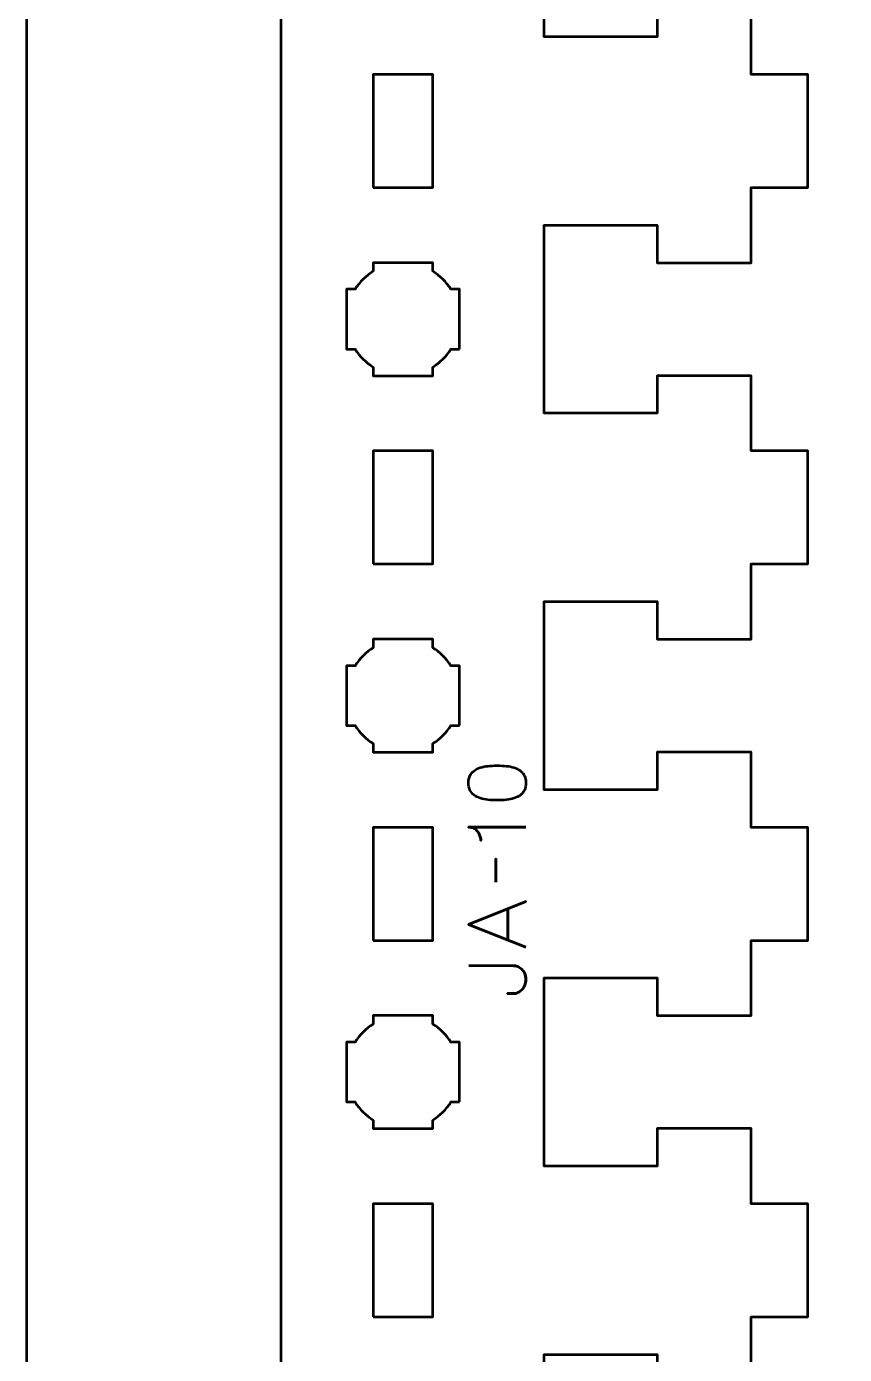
# Model space of a CAD drawing. Header units: centimetres. Extents: x -21 to 0, y -29.7 to 0.
# Drawn here: x -21 to -16.65, y -14.52 to -7.47 of the extents above; entities that cross this region are included whole.
import ezdxf

# ---------------------------------------------------------------- set-up
doc = ezdxf.new("R2010")
doc.units = ezdxf.units.CM
doc.header["$MEASUREMENT"] = 0
doc.layers.add('Layer 1', color=7, linetype='Continuous')

msp = doc.modelspace()

# ---------------------------------------------------------------- linework, layer by layer
at = {"layer": 'Layer 1', "color": 1, "lineweight": 53}
msp.add_open_spline([(-21.00003, -29.19995), (-21.00003, -29.19995), (-21.00003, -3.49992), (-21.00003, -3.49992), (-21.00003, -3.49992), (-21.00003, -3.41709), (-20.93286, -3.34992), (-20.85003, -3.34992), (-20.85003, -3.34992), (-20.7672, -3.34992), (-20.70003, -3.28275), (-20.70003, -3.19992), (-20.70003, -3.19992), (-20.70003, -3.11709), (-20.7672, -3.04992), (-20.85003, -3.04992), (-20.85003, -3.04992), (-20.93286, -3.04992), (-21.00003, -2.98275), (-21.00003, -2.89992), (-21.00003, -2.89992), (-21.00003, -2.81709), (-20.93286, -2.74992), (-20.85003, -2.74992), (-20.85003, -2.74992), (-20.7672, -2.74992), (-20.70003, -2.68275), (-20.70003, -2.59992), (-20.70003, -2.59992), (-20.70003, -2.51709), (-20.7672, -2.44992), (-20.85003, -2.44992), (-20.85003, -2.44992), (-20.93286, -2.44992), (-21.00003, -2.38275), (-21.00003, -2.29992), (-21.00003, -2.29992), (-21.00003, -2.21709), (-20.93286, -2.14992), (-20.85003, -2.14992), (-20.85003, -2.14992), (-20.7672, -2.14992), (-20.70003, -2.08275), (-20.70003, -1.99992), (-20.70003, -1.99992), (-20.70003, -1.91709), (-20.7672, -1.84992), (-20.85003, -1.84992), (-20.85003, -1.84992), (-20.93286, -1.84992), (-21.00003, -1.78275), (-21.00003, -1.69992), (-21.00003, -1.69992), (-21.00003, -1.61709), (-20.93286, -1.54992), (-20.85003, -1.54992), (-20.85003, -1.54992), (-20.7672, -1.54992), (-20.70003, -1.48275), (-20.70003, -1.39992), (-20.70003, -1.39992), (-20.70003, -1.31709), (-20.7672, -1.24992), (-20.85003, -1.24992), (-20.85003, -1.24992), (-20.93286, -1.24992), (-21.00003, -1.18275), (-21.00003, -1.09992), (-21.00003, -1.09992), (-21.00003, -1.09992), (-21.00003, -0.49992), (-21.00003, -0.49992), (-21.00003, -0.49992), (-21.00003, -0.22295), (-20.77694, 0.00004), (-20.49994, 0.00004), (-20.49994, 0.00004), (-20.49994, 0.00004), (-0.50008, 0.00004), (-0.50008, 0.00004), (-0.50008, 0.00004), (-0.22294, 0.00004), (0.00002, -0.22295), (0.00002, -0.49992), (0.00002, -0.49992), (0.00002, -0.49992), (0.00002, -29.19995), (0.00002, -29.19995), (0.00002, -29.19995), (0.00002, -29.47695), (-0.22294, -29.70004), (-0.50008, -29.70004), (-0.50008, -29.70004), (-0.50008, -29.70004), (-20.49994, -29.70004), (-20.49994, -29.70004), (-20.49994, -29.70004), (-20.77694, -29.70004), (-21.00003, -29.47695), (-21.00003, -29.19995)], degree=3, knots=[0, 0, 0, 0, 0.04, 0.04, 0.04, 0.04, 0.08, 0.08, 0.08, 0.08, 0.12, 0.12, 0.12, 0.12, 0.16, 0.16, 0.16, 0.16, 0.2, 0.2, 0.2, 0.2, 0.24, 0.24, 0.24, 0.24, 0.28, 0.28, 0.28, 0.28, 0.32, 0.32, 0.32, 0.32, 0.36, 0.36, 0.36, 0.36, 0.4, 0.4, 0.4, 0.4, 0.44, 0.44, 0.44, 0.44, 0.48, 0.48, 0.48, 0.48, 0.52, 0.52, 0.52, 0.52, 0.56, 0.56, 0.56, 0.56, 0.6, 0.6, 0.6, 0.6, 0.64, 0.64, 0.64, 0.64, 0.68, 0.68, 0.68, 0.68, 0.72, 0.72, 0.72, 0.72, 0.76, 0.76, 0.76, 0.76, 0.8, 0.8, 0.8, 0.8, 0.84, 0.84, 0.84, 0.84, 0.88, 0.88, 0.88, 0.88, 0.92, 0.92, 0.92, 0.92, 0.96, 0.96, 0.96, 0.96, 1, 1, 1, 1], dxfattribs=at)
at = {"layer": 'Layer 1', "lineweight": 53}
for points, knots in [([(-19.64999, -21.82511), (-19.64999, -22.09827), (-19.43079, -22.32033), (-19.15874, -22.325), (-19.15874, -22.325), (-19.15874, -22.325), (-19.15874, -21.725), (-19.15874, -21.725), (-19.15874, -21.725), (-19.15874, -21.725), (-18.84124, -21.725), (-18.84124, -21.725), (-18.84124, -21.725), (-18.84124, -21.725), (-18.84124, -22.325), (-18.84124, -22.325), (-18.84124, -22.325), (-18.84124, -22.325), (-16.84999, -22.325), (-16.84999, -22.325), (-16.84999, -22.325), (-16.84999, -22.325), (-16.84999, -21.725), (-16.84999, -21.725), (-16.84999, -21.725), (-16.84999, -21.725), (-17.14999, -21.725), (-17.14999, -21.725), (-17.14999, -21.725), (-17.14999, -21.725), (-17.14998, -21.325), (-17.14998, -21.325), (-17.14998, -21.325), (-17.14998, -21.325), (-17.64999, -21.325), (-17.64999, -21.325), (-17.64999, -21.325), (-17.64999, -21.325), (-17.65, -21.525), (-17.65, -21.525), (-17.65, -21.525), (-17.65, -21.525), (-18.24999, -21.525), (-18.24999, -21.525), (-18.24999, -21.525), (-18.24999, -21.14167), (-18.24999, -20.90833), (-18.24999, -20.525), (-18.24999, -20.525), (-18.24999, -20.525), (-17.65, -20.525), (-17.65, -20.525), (-17.65, -20.525), (-17.65, -20.525), (-17.64999, -20.725), (-17.64999, -20.725), (-17.64999, -20.725), (-17.64999, -20.725), (-17.14999, -20.725), (-17.14999, -20.725), (-17.14999, -20.725), (-17.14999, -20.725), (-17.14999, -20.325), (-17.14999, -20.325), (-17.14999, -20.325), (-17.14999, -20.325), (-16.84999, -20.325), (-16.84999, -20.325), (-16.84999, -20.325), (-16.84999, -20.325), (-16.84999, -19.725), (-16.84999, -19.725), (-16.84999, -19.725), (-16.84999, -19.725), (-17.14999, -19.725), (-17.14999, -19.725), (-17.14999, -19.725), (-17.14999, -19.725), (-17.14998, -19.325), (-17.14998, -19.325), (-17.14998, -19.325), (-17.14998, -19.325), (-17.64999, -19.325), (-17.64999, -19.325), (-17.64999, -19.325), (-17.64999, -19.325), (-17.65, -19.525), (-17.65, -19.525), (-17.65, -19.525), (-17.65, -19.525), (-18.24999, -19.525), (-18.24999, -19.525), (-18.24999, -19.525), (-18.24999, -19.14167), (-18.24999, -18.90833), (-18.24999, -18.525), (-18.24999, -18.525), (-18.24999, -18.525), (-17.65, -18.525), (-17.65, -18.525), (-17.65, -18.525), (-17.65, -18.525), (-17.64999, -18.725), (-17.64999, -18.725), (-17.64999, -18.725), (-17.64999, -18.725), (-17.14999, -18.725), (-17.14999, -18.725), (-17.14999, -18.725), (-17.14999, -18.725), (-17.14999, -18.325), (-17.14999, -18.325), (-17.14999, -18.325), (-17.14999, -18.325), (-16.84999, -18.325), (-16.84999, -18.325), (-16.84999, -18.325), (-16.84999, -18.325), (-16.84999, -17.725), (-16.84999, -17.725), (-16.84999, -17.725), (-16.84999, -17.725), (-17.14999, -17.725), (-17.14999, -17.725), (-17.14999, -17.725), (-17.14999, -17.725), (-17.14998, -17.325), (-17.14998, -17.325), (-17.14998, -17.325), (-17.14998, -17.325), (-17.64999, -17.325), (-17.64999, -17.325), (-17.64999, -17.325), (-17.64999, -17.325), (-17.65, -17.525), (-17.65, -17.525), (-17.65, -17.525), (-17.65, -17.525), (-18.24999, -17.525), (-18.24999, -17.525), (-18.24999, -17.525), (-18.24999, -17.14167), (-18.24999, -16.90833), (-18.24999, -16.525), (-18.24999, -16.525), (-18.24999, -16.525), (-17.65, -16.525), (-17.65, -16.525), (-17.65, -16.525), (-17.65, -16.525), (-17.64999, -16.725), (-17.64999, -16.725), (-17.64999, -16.725), (-17.64999, -16.725), (-17.14999, -16.725), (-17.14999, -16.725), (-17.14999, -16.725), (-17.14999, -16.725), (-17.14999, -16.325), (-17.14999, -16.325), (-17.14999, -16.325), (-17.14999, -16.325), (-16.84999, -16.325), (-16.84999, -16.325), (-16.84999, -16.325), (-16.84999, -16.325), (-16.84999, -15.725), (-16.84999, -15.725), (-16.84999, -15.725), (-16.84999, -15.725), (-17.14999, -15.725), (-17.14999, -15.725), (-17.14999, -15.725), (-17.14999, -15.725), (-17.14998, -15.325), (-17.14998, -15.325), (-17.14998, -15.325), (-17.14998, -15.325), (-17.64999, -15.325), (-17.64999, -15.325), (-17.64999, -15.325), (-17.64999, -15.325), (-17.65, -15.525), (-17.65, -15.525), (-17.65, -15.525), (-17.65, -15.525), (-18.24999, -15.525), (-18.24999, -15.525), (-18.24999, -15.525), (-18.24999, -15.14167), (-18.24999, -14.90833), (-18.24999, -14.525), (-18.24999, -14.525), (-18.24999, -14.525), (-17.65, -14.525), (-17.65, -14.525), (-17.65, -14.525), (-17.65, -14.525), (-17.64999, -14.725), (-17.64999, -14.725), (-17.64999, -14.725), (-17.64999, -14.725), (-17.14999, -14.725), (-17.14999, -14.725), (-17.14999, -14.725), (-17.14999, -14.725), (-17.14999, -14.325), (-17.14999, -14.325), (-17.14999, -14.325), (-17.14999, -14.325), (-16.84999, -14.325), (-16.84999, -14.325), (-16.84999, -14.325), (-16.84999, -14.325), (-16.84999, -13.725), (-16.84999, -13.725), (-16.84999, -13.725), (-16.84999, -13.725), (-17.14999, -13.725), (-17.14999, -13.725), (-17.14999, -13.725), (-17.14999, -13.725), (-17.14998, -13.325), (-17.14998, -13.325), (-17.14998, -13.325), (-17.14998, -13.325), (-17.64999, -13.325), (-17.64999, -13.325), (-17.64999, -13.325), (-17.64999, -13.325), (-17.65, -13.525), (-17.65, -13.525), (-17.65, -13.525), (-17.65, -13.525), (-18.24999, -13.525), (-18.24999, -13.525), (-18.24999, -13.525), (-18.24999, -13.14167), (-18.24999, -12.90833), (-18.24999, -12.525), (-18.24999, -12.525), (-18.24999, -12.525), (-17.65, -12.525), (-17.65, -12.525), (-17.65, -12.525), (-17.65, -12.525), (-17.64999, -12.725), (-17.64999, -12.725), (-17.64999, -12.725), (-17.64999, -12.725), (-17.14999, -12.725), (-17.14999, -12.725), (-17.14999, -12.725), (-17.14999, -12.725), (-17.14999, -12.325), (-17.14999, -12.325), (-17.14999, -12.325), (-17.14999, -12.325), (-16.84999, -12.325), (-16.84999, -12.325), (-16.84999, -12.325), (-16.84999, -12.325), (-16.84999, -11.725), (-16.84999, -11.725), (-16.84999, -11.725), (-16.84999, -11.725), (-17.14999, -11.725), (-17.14999, -11.725), (-17.14999, -11.725), (-17.14999, -11.725), (-17.14998, -11.325), (-17.14998, -11.325), (-17.14998, -11.325), (-17.14998, -11.325), (-17.64999, -11.325), (-17.64999, -11.325), (-17.64999, -11.325), (-17.64999, -11.325), (-17.65, -11.525), (-17.65, -11.525), (-17.65, -11.525), (-17.65, -11.525), (-18.24999, -11.525), (-18.24999, -11.525), (-18.24999, -11.525), (-18.24999, -11.14167), (-18.24999, -10.90833), (-18.24999, -10.525), (-18.24999, -10.525), (-18.24999, -10.525), (-17.65, -10.525), (-17.65, -10.525), (-17.65, -10.525), (-17.65, -10.525), (-17.64999, -10.725), (-17.64999, -10.725), (-17.64999, -10.725), (-17.64999, -10.725), (-17.14999, -10.725), (-17.14999, -10.725), (-17.14999, -10.725), (-17.14999, -10.725), (-17.14999, -10.325), (-17.14999, -10.325), (-17.14999, -10.325), (-17.14999, -10.325), (-16.84999, -10.325), (-16.84999, -10.325), (-16.84999, -10.325), (-16.84999, -10.325), (-16.84999, -9.725), (-16.84999, -9.725), (-16.84999, -9.725), (-16.84999, -9.725), (-17.14999, -9.725), (-17.14999, -9.725), (-17.14999, -9.725), (-17.14999, -9.725), (-17.14998, -9.325), (-17.14998, -9.325), (-17.14998, -9.325), (-17.14998, -9.325), (-17.64999, -9.325), (-17.64999, -9.325), (-17.64999, -9.325), (-17.64999, -9.325), (-17.65, -9.525), (-17.65, -9.525), (-17.65, -9.525), (-17.65, -9.525), (-18.24999, -9.525), (-18.24999, -9.525), (-18.24999, -9.525), (-18.24999, -9.14167), (-18.24999, -8.90833), (-18.24999, -8.525), (-18.24999, -8.525), (-18.24999, -8.525), (-17.65, -8.525), (-17.65, -8.525), (-17.65, -8.525), (-17.65, -8.525), (-17.64999, -8.725), (-17.64999, -8.725), (-17.64999, -8.725), (-17.64999, -8.725), (-17.14999, -8.725), (-17.14999, -8.725), (-17.14999, -8.725), (-17.14999, -8.725), (-17.14999, -8.325), (-17.14999, -8.325), (-17.14999, -8.325), (-17.14999, -8.325), (-16.84999, -8.325), (-16.84999, -8.325), (-16.84999, -8.325), (-16.84999, -8.325), (-16.84999, -7.725), (-16.84999, -7.725), (-16.84999, -7.725), (-16.84999, -7.725), (-17.14999, -7.725), (-17.14999, -7.725), (-17.14999, -7.725), (-17.14999, -7.725), (-17.14998, -7.325), (-17.14998, -7.325), (-17.14998, -7.325), (-17.14998, -7.325), (-17.64999, -7.325), (-17.64999, -7.325), (-17.64999, -7.325), (-17.64999, -7.325), (-17.65, -7.525), (-17.65, -7.525), (-17.65, -7.525), (-17.65, -7.525), (-18.24999, -7.525), (-18.24999, -7.525), (-18.24999, -7.525), (-18.24999, -7.14167), (-18.24999, -6.90833), (-18.24999, -6.525), (-18.24999, -6.525), (-18.24999, -6.525), (-17.65, -6.525), (-17.65, -6.525), (-17.65, -6.525), (-17.65, -6.525), (-17.64999, -6.725), (-17.64999, -6.725), (-17.64999, -6.725), (-17.64999, -6.725), (-17.14999, -6.725), (-17.14999, -6.725), (-17.14999, -6.725), (-17.14999, -6.725), (-17.14999, -6.325), (-17.14999, -6.325), (-17.14999, -6.325), (-17.14999, -6.325), (-16.84999, -6.325), (-16.84999, -6.325), (-16.84999, -6.325), (-16.84999, -6.325), (-16.84999, -5.725), (-16.84999, -5.725), (-16.84999, -5.725), (-16.84999, -5.725), (-17.14999, -5.725), (-17.14999, -5.725), (-17.14999, -5.725), (-17.14999, -5.725), (-17.14998, -5.325), (-17.14998, -5.325), (-17.14998, -5.325), (-17.14998, -5.325), (-17.64999, -5.325), (-17.64999, -5.325), (-17.64999, -5.325), (-17.64999, -5.325), (-17.65, -5.525), (-17.65, -5.525), (-17.65, -5.525), (-17.65, -5.525), (-18.24999, -5.525), (-18.24999, -5.525), (-18.24999, -5.525), (-18.24999, -5.14167), (-18.24999, -4.90833), (-18.24999, -4.525), (-18.24999, -4.525), (-18.24999, -4.525), (-17.65, -4.525), (-17.65, -4.525), (-17.65, -4.525), (-17.65, -4.525), (-17.64999, -4.725), (-17.64999, -4.725), (-17.64999, -4.725), (-17.64999, -4.725), (-17.14999, -4.725), (-17.14999, -4.725), (-17.14999, -4.725), (-17.14999, -4.725), (-17.14999, -4.325), (-17.14999, -4.325), (-17.14999, -4.325), (-17.14999, -4.325), (-16.84999, -4.325), (-16.84999, -4.325), (-16.84999, -4.325), (-16.84999, -4.325), (-16.84999, -3.725), (-16.84999, -3.725), (-16.84999, -3.725), (-16.84999, -3.725), (-17.14999, -3.725), (-17.14999, -3.725), (-17.14999, -3.725), (-17.14999, -3.725), (-17.14998, -3.325), (-17.14998, -3.325), (-17.14998, -3.325), (-17.14998, -3.325), (-17.64999, -3.325), (-17.64999, -3.325), (-17.64999, -3.325), (-17.64999, -3.325), (-17.65, -3.525), (-17.65, -3.525), (-17.65, -3.525), (-17.65, -3.525), (-18.24999, -3.525), (-18.24999, -3.525), (-18.24999, -3.525), (-18.24999, -3.14167), (-18.24999, -2.90833), (-18.24999, -2.525), (-18.24999, -2.525), (-18.24999, -2.525), (-17.65, -2.525), (-17.65, -2.525), (-17.65, -2.525), (-17.65, -2.525), (-17.64999, -2.725), (-17.64999, -2.725), (-17.64999, -2.725), (-17.64999, -2.725), (-17.14999, -2.725), (-17.14999, -2.725), (-17.14999, -2.725), (-17.14999, -2.725), (-17.14999, -2.325), (-17.14999, -2.325), (-17.14999, -2.325), (-17.14999, -2.325), (-16.84999, -2.325), (-16.84999, -2.325), (-16.84999, -2.325), (-16.84999, -2.325), (-16.84999, -1.725), (-16.84999, -1.725), (-16.84999, -1.725), (-17.51373, -1.725), (-18.17749, -1.725), (-18.84125, -1.725), (-18.84125, -1.725), (-18.84125, -1.725), (-18.84125, -2.325), (-18.84125, -2.325), (-18.84125, -2.325), (-18.84125, -2.325), (-19.15874, -2.325), (-19.15874, -2.325), (-19.15874, -2.325), (-19.15874, -2.325), (-19.15874, -1.725), (-19.15874, -1.725), (-19.15874, -1.725), (-19.43079, -1.72967), (-19.64999, -1.95173), (-19.64999, -2.22489)], [0, 0, 0, 0, 0.0076336, 0.0076336, 0.0076336, 0.0076336, 0.0152672, 0.0152672, 0.0152672, 0.0152672, 0.0229008, 0.0229008, 0.0229008, 0.0229008, 0.0305344, 0.0305344, 0.0305344, 0.0305344, 0.0381679, 0.0381679, 0.0381679, 0.0381679, 0.0458015, 0.0458015, 0.0458015, 0.0458015, 0.0534351, 0.0534351, 0.0534351, 0.0534351, 0.0610687, 0.0610687, 0.0610687, 0.0610687, 0.0687023, 0.0687023, 0.0687023, 0.0687023, 0.0763359, 0.0763359, 0.0763359, 0.0763359, 0.0839695, 0.0839695, 0.0839695, 0.0839695, 0.0916031, 0.0916031, 0.0916031, 0.0916031, 0.0992366, 0.0992366, 0.0992366, 0.0992366, 0.1068702, 0.1068702, 0.1068702, 0.1068702, 0.1145038, 0.1145038, 0.1145038, 0.1145038, 0.1221374, 0.1221374, 0.1221374, 0.1221374, 0.129771, 0.129771, 0.129771, 0.129771, 0.1374046, 0.1374046, 0.1374046, 0.1374046, 0.1450382, 0.1450382, 0.1450382, 0.1450382, 0.1526718, 0.1526718, 0.1526718, 0.1526718, 0.1603053, 0.1603053, 0.1603053, 0.1603053, 0.1679389, 0.1679389, 0.1679389, 0.1679389, 0.1755725, 0.1755725, 0.1755725, 0.1755725, 0.1832061, 0.1832061, 0.1832061, 0.1832061, 0.1908397, 0.1908397, 0.1908397, 0.1908397, 0.1984733, 0.1984733, 0.1984733, 0.1984733, 0.2061069, 0.2061069, 0.2061069, 0.2061069, 0.2137405, 0.2137405, 0.2137405, 0.2137405, 0.221374, 0.221374, 0.221374, 0.221374, 0.2290076, 0.2290076, 0.2290076, 0.2290076, 0.2366412, 0.2366412, 0.2366412, 0.2366412, 0.2442748, 0.2442748, 0.2442748, 0.2442748, 0.2519084, 0.2519084, 0.2519084, 0.2519084, 0.259542, 0.259542, 0.259542, 0.259542, 0.2671756, 0.2671756, 0.2671756, 0.2671756, 0.2748092, 0.2748092, 0.2748092, 0.2748092, 0.2824427, 0.2824427, 0.2824427, 0.2824427, 0.2900763, 0.2900763, 0.2900763, 0.2900763, 0.2977099, 0.2977099, 0.2977099, 0.2977099, 0.3053435, 0.3053435, 0.3053435, 0.3053435, 0.3129771, 0.3129771, 0.3129771, 0.3129771, 0.3206107, 0.3206107, 0.3206107, 0.3206107, 0.3282443, 0.3282443, 0.3282443, 0.3282443, 0.3358779, 0.3358779, 0.3358779, 0.3358779, 0.3435115, 0.3435115, 0.3435115, 0.3435115, 0.351145, 0.351145, 0.351145, 0.351145, 0.3587786, 0.3587786, 0.3587786, 0.3587786, 0.3664122, 0.3664122, 0.3664122, 0.3664122, 0.3740458, 0.3740458, 0.3740458, 0.3740458, 0.3816794, 0.3816794, 0.3816794, 0.3816794, 0.389313, 0.389313, 0.389313, 0.389313, 0.3969466, 0.3969466, 0.3969466, 0.3969466, 0.4045802, 0.4045802, 0.4045802, 0.4045802, 0.4122137, 0.4122137, 0.4122137, 0.4122137, 0.4198473, 0.4198473, 0.4198473, 0.4198473, 0.4274809, 0.4274809, 0.4274809, 0.4274809, 0.4351145, 0.4351145, 0.4351145, 0.4351145, 0.4427481, 0.4427481, 0.4427481, 0.4427481, 0.4503817, 0.4503817, 0.4503817, 0.4503817, 0.4580153, 0.4580153, 0.4580153, 0.4580153, 0.4656489, 0.4656489, 0.4656489, 0.4656489, 0.4732824, 0.4732824, 0.4732824, 0.4732824, 0.480916, 0.480916, 0.480916, 0.480916, 0.4885496, 0.4885496, 0.4885496, 0.4885496, 0.4961832, 0.4961832, 0.4961832, 0.4961832, 0.5038168, 0.5038168, 0.5038168, 0.5038168, 0.5114504, 0.5114504, 0.5114504, 0.5114504, 0.519084, 0.519084, 0.519084, 0.519084, 0.5267176, 0.5267176, 0.5267176, 0.5267176, 0.5343511, 0.5343511, 0.5343511, 0.5343511, 0.5419847, 0.5419847, 0.5419847, 0.5419847, 0.5496183, 0.5496183, 0.5496183, 0.5496183, 0.5572519, 0.5572519, 0.5572519, 0.5572519, 0.5648855, 0.5648855, 0.5648855, 0.5648855, 0.5725191, 0.5725191, 0.5725191, 0.5725191, 0.5801527, 0.5801527, 0.5801527, 0.5801527, 0.5877863, 0.5877863, 0.5877863, 0.5877863, 0.5954198, 0.5954198, 0.5954198, 0.5954198, 0.6030534, 0.6030534, 0.6030534, 0.6030534, 0.610687, 0.610687, 0.610687, 0.610687, 0.6183206, 0.6183206, 0.6183206, 0.6183206, 0.6259542, 0.6259542, 0.6259542, 0.6259542, 0.6335878, 0.6335878, 0.6335878, 0.6335878, 0.6412214, 0.6412214, 0.6412214, 0.6412214, 0.648855, 0.648855, 0.648855, 0.648855, 0.6564885, 0.6564885, 0.6564885, 0.6564885, 0.6641221, 0.6641221, 0.6641221, 0.6641221, 0.6717557, 0.6717557, 0.6717557, 0.6717557, 0.6793893, 0.6793893, 0.6793893, 0.6793893, 0.6870229, 0.6870229, 0.6870229, 0.6870229, 0.6946565, 0.6946565, 0.6946565, 0.6946565, 0.7022901, 0.7022901, 0.7022901, 0.7022901, 0.7099237, 0.7099237, 0.7099237, 0.7099237, 0.7175573, 0.7175573, 0.7175573, 0.7175573, 0.7251908, 0.7251908, 0.7251908, 0.7251908, 0.7328244, 0.7328244, 0.7328244, 0.7328244, 0.740458, 0.740458, 0.740458, 0.740458, 0.7480916, 0.7480916, 0.7480916, 0.7480916, 0.7557252, 0.7557252, 0.7557252, 0.7557252, 0.7633588, 0.7633588, 0.7633588, 0.7633588, 0.7709924, 0.7709924, 0.7709924, 0.7709924, 0.778626, 0.778626, 0.778626, 0.778626, 0.7862595, 0.7862595, 0.7862595, 0.7862595, 0.7938931, 0.7938931, 0.7938931, 0.7938931, 0.8015267, 0.8015267, 0.8015267, 0.8015267, 0.8091603, 0.8091603, 0.8091603, 0.8091603, 0.8167939, 0.8167939, 0.8167939, 0.8167939, 0.8244275, 0.8244275, 0.8244275, 0.8244275, 0.8320611, 0.8320611, 0.8320611, 0.8320611, 0.8396947, 0.8396947, 0.8396947, 0.8396947, 0.8473282, 0.8473282, 0.8473282, 0.8473282, 0.8549618, 0.8549618, 0.8549618, 0.8549618, 0.8625954, 0.8625954, 0.8625954, 0.8625954, 0.870229, 0.870229, 0.870229, 0.870229, 0.8778626, 0.8778626, 0.8778626, 0.8778626, 0.8854962, 0.8854962, 0.8854962, 0.8854962, 0.8931298, 0.8931298, 0.8931298, 0.8931298, 0.9007634, 0.9007634, 0.9007634, 0.9007634, 0.9083969, 0.9083969, 0.9083969, 0.9083969, 0.9160305, 0.9160305, 0.9160305, 0.9160305, 0.9236641, 0.9236641, 0.9236641, 0.9236641, 0.9312977, 0.9312977, 0.9312977, 0.9312977, 0.9389313, 0.9389313, 0.9389313, 0.9389313, 0.9465649, 0.9465649, 0.9465649, 0.9465649, 0.9541985, 0.9541985, 0.9541985, 0.9541985, 0.9618321, 0.9618321, 0.9618321, 0.9618321, 0.9694656, 0.9694656, 0.9694656, 0.9694656, 0.9770992, 0.9770992, 0.9770992, 0.9770992, 0.9847328, 0.9847328, 0.9847328, 0.9847328, 0.9923664, 0.9923664, 0.9923664, 0.9923664, 1, 1, 1, 1]), ([(-19.15874, -8.325), (-19.15874, -8.325), (-19.15874, -7.725), (-19.15874, -7.725), (-19.15874, -7.725), (-19.15874, -7.725), (-18.84124, -7.725), (-18.84124, -7.725), (-18.84124, -7.725), (-18.84124, -7.725), (-18.84124, -8.325), (-18.84124, -8.325), (-18.84124, -8.325), (-18.84124, -8.325), (-19.15874, -8.325), (-19.15874, -8.325)], [0, 0, 0, 0, 0.25, 0.25, 0.25, 0.25, 0.5, 0.5, 0.5, 0.5, 0.75, 0.75, 0.75, 0.75, 1, 1, 1, 1]), ([(-18.69999, -9.18375), (-18.69999, -9.18375), (-18.74543, -9.18375), (-18.74543, -9.18375), (-18.74543, -9.18375), (-18.76966, -9.22251), (-18.80249, -9.25533), (-18.84124, -9.27956), (-18.84124, -9.27956), (-18.84124, -9.27956), (-18.84124, -9.325), (-18.84124, -9.325), (-18.84124, -9.325), (-18.84124, -9.325), (-18.99999, -9.325), (-18.99999, -9.325), (-18.99999, -9.325), (-18.99999, -9.325), (-19.15874, -9.325), (-19.15874, -9.325), (-19.15874, -9.325), (-19.15874, -9.325), (-19.15874, -9.27956), (-19.15874, -9.27956), (-19.15874, -9.27956), (-19.19749, -9.25533), (-19.23032, -9.22251), (-19.25455, -9.18375), (-19.25455, -9.18375), (-19.25455, -9.18375), (-19.29999, -9.18375), (-19.29999, -9.18375), (-19.29999, -9.18375), (-19.29999, -9.18375), (-19.29999, -9.025), (-19.29999, -9.025), (-19.29999, -9.025), (-19.29999, -9.025), (-19.29999, -8.86625), (-19.29999, -8.86625), (-19.29999, -8.86625), (-19.29999, -8.86625), (-19.25455, -8.86625), (-19.25455, -8.86625), (-19.25455, -8.86625), (-19.23032, -8.82749), (-19.19749, -8.79467), (-19.15874, -8.77044), (-19.15874, -8.77044), (-19.15874, -8.77044), (-19.15874, -8.725), (-19.15874, -8.725), (-19.15874, -8.725), (-19.15874, -8.725), (-18.99999, -8.725), (-18.99999, -8.725), (-18.99999, -8.725), (-18.99999, -8.725), (-18.84124, -8.725), (-18.84124, -8.725), (-18.84124, -8.725), (-18.84124, -8.725), (-18.84124, -8.77044), (-18.84124, -8.77044), (-18.84124, -8.77044), (-18.80249, -8.79467), (-18.76966, -8.82749), (-18.74543, -8.86625), (-18.74543, -8.86625), (-18.74543, -8.86625), (-18.69999, -8.86625), (-18.69999, -8.86625), (-18.69999, -8.86625), (-18.69999, -8.86625), (-18.69999, -9.025), (-18.69999, -9.025), (-18.69999, -9.025), (-18.69999, -9.025), (-18.69999, -9.18375), (-18.69999, -9.18375)], [0, 0, 0, 0, 0.05, 0.05, 0.05, 0.05, 0.1, 0.1, 0.1, 0.1, 0.15, 0.15, 0.15, 0.15, 0.2, 0.2, 0.2, 0.2, 0.25, 0.25, 0.25, 0.25, 0.3, 0.3, 0.3, 0.3, 0.35, 0.35, 0.35, 0.35, 0.4, 0.4, 0.4, 0.4, 0.45, 0.45, 0.45, 0.45, 0.5, 0.5, 0.5, 0.5, 0.55, 0.55, 0.55, 0.55, 0.6, 0.6, 0.6, 0.6, 0.65, 0.65, 0.65, 0.65, 0.7, 0.7, 0.7, 0.7, 0.75, 0.75, 0.75, 0.75, 0.8, 0.8, 0.8, 0.8, 0.85, 0.85, 0.85, 0.85, 0.9, 0.9, 0.9, 0.9, 0.95, 0.95, 0.95, 0.95, 1, 1, 1, 1]), ([(-19.15874, -10.325), (-19.15874, -10.325), (-19.15874, -9.725), (-19.15874, -9.725), (-19.15874, -9.725), (-19.15874, -9.725), (-18.84124, -9.725), (-18.84124, -9.725), (-18.84124, -9.725), (-18.84124, -9.725), (-18.84124, -10.325), (-18.84124, -10.325), (-18.84124, -10.325), (-18.84124, -10.325), (-19.15874, -10.325), (-19.15874, -10.325)], [0, 0, 0, 0, 0.25, 0.25, 0.25, 0.25, 0.5, 0.5, 0.5, 0.5, 0.75, 0.75, 0.75, 0.75, 1, 1, 1, 1]), ([(-18.69999, -11.18375), (-18.69999, -11.18375), (-18.74543, -11.18375), (-18.74543, -11.18375), (-18.74543, -11.18375), (-18.76966, -11.22251), (-18.80249, -11.25533), (-18.84124, -11.27956), (-18.84124, -11.27956), (-18.84124, -11.27956), (-18.84124, -11.325), (-18.84124, -11.325), (-18.84124, -11.325), (-18.84124, -11.325), (-18.99999, -11.325), (-18.99999, -11.325), (-18.99999, -11.325), (-18.99999, -11.325), (-19.15874, -11.325), (-19.15874, -11.325), (-19.15874, -11.325), (-19.15874, -11.325), (-19.15874, -11.27956), (-19.15874, -11.27956), (-19.15874, -11.27956), (-19.19749, -11.25533), (-19.23032, -11.22251), (-19.25455, -11.18375), (-19.25455, -11.18375), (-19.25455, -11.18375), (-19.29999, -11.18375), (-19.29999, -11.18375), (-19.29999, -11.18375), (-19.29999, -11.18375), (-19.29999, -11.025), (-19.29999, -11.025), (-19.29999, -11.025), (-19.29999, -11.025), (-19.29999, -10.86625), (-19.29999, -10.86625), (-19.29999, -10.86625), (-19.29999, -10.86625), (-19.25455, -10.86625), (-19.25455, -10.86625), (-19.25455, -10.86625), (-19.23032, -10.82749), (-19.19749, -10.79467), (-19.15874, -10.77044), (-19.15874, -10.77044), (-19.15874, -10.77044), (-19.15874, -10.725), (-19.15874, -10.725), (-19.15874, -10.725), (-19.15874, -10.725), (-18.99999, -10.725), (-18.99999, -10.725), (-18.99999, -10.725), (-18.99999, -10.725), (-18.84124, -10.725), (-18.84124, -10.725), (-18.84124, -10.725), (-18.84124, -10.725), (-18.84124, -10.77044), (-18.84124, -10.77044), (-18.84124, -10.77044), (-18.80249, -10.79467), (-18.76966, -10.82749), (-18.74543, -10.86625), (-18.74543, -10.86625), (-18.74543, -10.86625), (-18.69999, -10.86625), (-18.69999, -10.86625), (-18.69999, -10.86625), (-18.69999, -10.86625), (-18.69999, -11.025), (-18.69999, -11.025), (-18.69999, -11.025), (-18.69999, -11.025), (-18.69999, -11.18375), (-18.69999, -11.18375)], [0, 0, 0, 0, 0.05, 0.05, 0.05, 0.05, 0.1, 0.1, 0.1, 0.1, 0.15, 0.15, 0.15, 0.15, 0.2, 0.2, 0.2, 0.2, 0.25, 0.25, 0.25, 0.25, 0.3, 0.3, 0.3, 0.3, 0.35, 0.35, 0.35, 0.35, 0.4, 0.4, 0.4, 0.4, 0.45, 0.45, 0.45, 0.45, 0.5, 0.5, 0.5, 0.5, 0.55, 0.55, 0.55, 0.55, 0.6, 0.6, 0.6, 0.6, 0.65, 0.65, 0.65, 0.65, 0.7, 0.7, 0.7, 0.7, 0.75, 0.75, 0.75, 0.75, 0.8, 0.8, 0.8, 0.8, 0.85, 0.85, 0.85, 0.85, 0.9, 0.9, 0.9, 0.9, 0.95, 0.95, 0.95, 0.95, 1, 1, 1, 1]), ([(-19.15874, -12.325), (-19.15874, -12.325), (-19.15874, -11.725), (-19.15874, -11.725), (-19.15874, -11.725), (-19.15874, -11.725), (-18.84124, -11.725), (-18.84124, -11.725), (-18.84124, -11.725), (-18.84124, -11.725), (-18.84124, -12.325), (-18.84124, -12.325), (-18.84124, -12.325), (-18.84124, -12.325), (-19.15874, -12.325), (-19.15874, -12.325)], [0, 0, 0, 0, 0.25, 0.25, 0.25, 0.25, 0.5, 0.5, 0.5, 0.5, 0.75, 0.75, 0.75, 0.75, 1, 1, 1, 1]), ([(-18.69999, -13.18375), (-18.69999, -13.18375), (-18.74543, -13.18375), (-18.74543, -13.18375), (-18.74543, -13.18375), (-18.76966, -13.22251), (-18.80249, -13.25533), (-18.84124, -13.27956), (-18.84124, -13.27956), (-18.84124, -13.27956), (-18.84124, -13.325), (-18.84124, -13.325), (-18.84124, -13.325), (-18.84124, -13.325), (-18.99999, -13.325), (-18.99999, -13.325), (-18.99999, -13.325), (-18.99999, -13.325), (-19.15874, -13.325), (-19.15874, -13.325), (-19.15874, -13.325), (-19.15874, -13.325), (-19.15874, -13.27956), (-19.15874, -13.27956), (-19.15874, -13.27956), (-19.19749, -13.25533), (-19.23032, -13.22251), (-19.25455, -13.18375), (-19.25455, -13.18375), (-19.25455, -13.18375), (-19.29999, -13.18375), (-19.29999, -13.18375), (-19.29999, -13.18375), (-19.29999, -13.18375), (-19.29999, -13.025), (-19.29999, -13.025), (-19.29999, -13.025), (-19.29999, -13.025), (-19.29999, -12.86625), (-19.29999, -12.86625), (-19.29999, -12.86625), (-19.29999, -12.86625), (-19.25455, -12.86625), (-19.25455, -12.86625), (-19.25455, -12.86625), (-19.23032, -12.82749), (-19.19749, -12.79467), (-19.15874, -12.77044), (-19.15874, -12.77044), (-19.15874, -12.77044), (-19.15874, -12.725), (-19.15874, -12.725), (-19.15874, -12.725), (-19.15874, -12.725), (-18.99999, -12.725), (-18.99999, -12.725), (-18.99999, -12.725), (-18.99999, -12.725), (-18.84124, -12.725), (-18.84124, -12.725), (-18.84124, -12.725), (-18.84124, -12.725), (-18.84124, -12.77044), (-18.84124, -12.77044), (-18.84124, -12.77044), (-18.80249, -12.79467), (-18.76966, -12.82749), (-18.74543, -12.86625), (-18.74543, -12.86625), (-18.74543, -12.86625), (-18.69999, -12.86625), (-18.69999, -12.86625), (-18.69999, -12.86625), (-18.69999, -12.86625), (-18.69999, -13.025), (-18.69999, -13.025), (-18.69999, -13.025), (-18.69999, -13.025), (-18.69999, -13.18375), (-18.69999, -13.18375)], [0, 0, 0, 0, 0.05, 0.05, 0.05, 0.05, 0.1, 0.1, 0.1, 0.1, 0.15, 0.15, 0.15, 0.15, 0.2, 0.2, 0.2, 0.2, 0.25, 0.25, 0.25, 0.25, 0.3, 0.3, 0.3, 0.3, 0.35, 0.35, 0.35, 0.35, 0.4, 0.4, 0.4, 0.4, 0.45, 0.45, 0.45, 0.45, 0.5, 0.5, 0.5, 0.5, 0.55, 0.55, 0.55, 0.55, 0.6, 0.6, 0.6, 0.6, 0.65, 0.65, 0.65, 0.65, 0.7, 0.7, 0.7, 0.7, 0.75, 0.75, 0.75, 0.75, 0.8, 0.8, 0.8, 0.8, 0.85, 0.85, 0.85, 0.85, 0.9, 0.9, 0.9, 0.9, 0.95, 0.95, 0.95, 0.95, 1, 1, 1, 1]), ([(-19.15874, -14.325), (-19.15874, -14.325), (-19.15874, -13.725), (-19.15874, -13.725), (-19.15874, -13.725), (-19.15874, -13.725), (-18.84124, -13.725), (-18.84124, -13.725), (-18.84124, -13.725), (-18.84124, -13.725), (-18.84124, -14.325), (-18.84124, -14.325), (-18.84124, -14.325), (-18.84124, -14.325), (-19.15874, -14.325), (-19.15874, -14.325)], [0, 0, 0, 0, 0.25, 0.25, 0.25, 0.25, 0.5, 0.5, 0.5, 0.5, 0.75, 0.75, 0.75, 0.75, 1, 1, 1, 1])]:
    msp.add_open_spline(points, degree=3, knots=knots, dxfattribs=at)
at = {"layer": 'Layer 1', "color": 3, "lineweight": 53}
msp.add_open_spline([(-19.64999, -2.22489), (-19.64999, -2.22489), (-19.64999, -21.82511), (-19.64999, -21.82511)], degree=3, dxfattribs=at)
at = {"layer": 'Layer 1', "color": 5, "lineweight": 53}
for points, knots in [([(-18.34738, -11.48868), (-18.34745, -11.47387), (-18.35006, -11.4611), (-18.35514, -11.45044), (-18.35514, -11.45044), (-18.36022, -11.43986), (-18.36749, -11.43104), (-18.37673, -11.42399), (-18.37673, -11.42399), (-18.38604, -11.417), (-18.39705, -11.4115), (-18.40975, -11.40741), (-18.40975, -11.40741), (-18.42245, -11.40338), (-18.43635, -11.40049), (-18.45159, -11.39887), (-18.45159, -11.39887), (-18.46683, -11.39717), (-18.48285, -11.39633), (-18.49978, -11.3964), (-18.49978, -11.3964), (-18.51664, -11.39633), (-18.53266, -11.39717), (-18.54783, -11.39887), (-18.54783, -11.39887), (-18.563, -11.40049), (-18.57697, -11.40338), (-18.58967, -11.40741), (-18.58967, -11.40741), (-18.6023, -11.4115), (-18.6133, -11.417), (-18.62269, -11.42399), (-18.62269, -11.42399), (-18.632, -11.43104), (-18.63927, -11.43986), (-18.64435, -11.45044), (-18.64435, -11.45044), (-18.6495, -11.4611), (-18.65211, -11.47387), (-18.65218, -11.48868), (-18.65218, -11.48868), (-18.65211, -11.5035), (-18.6495, -11.51627), (-18.64435, -11.52693), (-18.64435, -11.52693), (-18.63927, -11.53751), (-18.632, -11.54633), (-18.62269, -11.55338), (-18.62269, -11.55338), (-18.6133, -11.56037), (-18.6023, -11.56587), (-18.58967, -11.56996), (-18.58967, -11.56996), (-18.57697, -11.57399), (-18.563, -11.57688), (-18.54783, -11.5785), (-18.54783, -11.5785), (-18.53266, -11.58019), (-18.51664, -11.58104), (-18.49978, -11.58097), (-18.49978, -11.58097), (-18.48285, -11.58104), (-18.46683, -11.58019), (-18.45159, -11.5785), (-18.45159, -11.5785), (-18.43635, -11.57688), (-18.42245, -11.57399), (-18.40975, -11.56996), (-18.40975, -11.56996), (-18.39705, -11.56587), (-18.38604, -11.56037), (-18.37673, -11.55338), (-18.37673, -11.55338), (-18.36749, -11.54633), (-18.36022, -11.53751), (-18.35514, -11.52693), (-18.35514, -11.52693), (-18.35006, -11.51627), (-18.34745, -11.5035), (-18.34738, -11.48868)], [0, 0, 0, 0, 0.05, 0.05, 0.05, 0.05, 0.1, 0.1, 0.1, 0.1, 0.15, 0.15, 0.15, 0.15, 0.2, 0.2, 0.2, 0.2, 0.25, 0.25, 0.25, 0.25, 0.3, 0.3, 0.3, 0.3, 0.35, 0.35, 0.35, 0.35, 0.4, 0.4, 0.4, 0.4, 0.45, 0.45, 0.45, 0.45, 0.5, 0.5, 0.5, 0.5, 0.55, 0.55, 0.55, 0.55, 0.6, 0.6, 0.6, 0.6, 0.65, 0.65, 0.65, 0.65, 0.7, 0.7, 0.7, 0.7, 0.75, 0.75, 0.75, 0.75, 0.8, 0.8, 0.8, 0.8, 0.85, 0.85, 0.85, 0.85, 0.9, 0.9, 0.9, 0.9, 0.95, 0.95, 0.95, 0.95, 1, 1, 1, 1]), ([(-18.34738, -11.48868), (-18.34745, -11.47387), (-18.35006, -11.4611), (-18.35514, -11.45044), (-18.35514, -11.45044), (-18.36022, -11.43986), (-18.36749, -11.43104), (-18.37673, -11.42399), (-18.37673, -11.42399), (-18.38604, -11.417), (-18.39705, -11.4115), (-18.40975, -11.40741), (-18.40975, -11.40741), (-18.42245, -11.40338), (-18.43635, -11.40049), (-18.45159, -11.39887), (-18.45159, -11.39887), (-18.46683, -11.39717), (-18.48285, -11.39633), (-18.49978, -11.3964), (-18.49978, -11.3964), (-18.51664, -11.39633), (-18.53266, -11.39717), (-18.54783, -11.39887), (-18.54783, -11.39887), (-18.563, -11.40049), (-18.57697, -11.40338), (-18.58967, -11.40741), (-18.58967, -11.40741), (-18.6023, -11.4115), (-18.6133, -11.417), (-18.62269, -11.42399), (-18.62269, -11.42399), (-18.632, -11.43104), (-18.63927, -11.43986), (-18.64435, -11.45044), (-18.64435, -11.45044), (-18.6495, -11.4611), (-18.65211, -11.47387), (-18.65218, -11.48868), (-18.65218, -11.48868), (-18.65211, -11.5035), (-18.6495, -11.51627), (-18.64435, -11.52693), (-18.64435, -11.52693), (-18.63927, -11.53751), (-18.632, -11.54633), (-18.62269, -11.55338), (-18.62269, -11.55338), (-18.6133, -11.56037), (-18.6023, -11.56587), (-18.58967, -11.56996), (-18.58967, -11.56996), (-18.57697, -11.57399), (-18.563, -11.57688), (-18.54783, -11.5785), (-18.54783, -11.5785), (-18.53266, -11.58019), (-18.51664, -11.58104), (-18.49978, -11.58097), (-18.49978, -11.58097), (-18.48285, -11.58104), (-18.46683, -11.58019), (-18.45159, -11.5785), (-18.45159, -11.5785), (-18.43635, -11.57688), (-18.42245, -11.57399), (-18.40975, -11.56996), (-18.40975, -11.56996), (-18.39705, -11.56587), (-18.38604, -11.56037), (-18.37673, -11.55338), (-18.37673, -11.55338), (-18.36749, -11.54633), (-18.36022, -11.53751), (-18.35514, -11.52693), (-18.35514, -11.52693), (-18.35006, -11.51627), (-18.34745, -11.5035), (-18.34738, -11.48868)], [0, 0, 0, 0, 0.05, 0.05, 0.05, 0.05, 0.1, 0.1, 0.1, 0.1, 0.15, 0.15, 0.15, 0.15, 0.2, 0.2, 0.2, 0.2, 0.25, 0.25, 0.25, 0.25, 0.3, 0.3, 0.3, 0.3, 0.35, 0.35, 0.35, 0.35, 0.4, 0.4, 0.4, 0.4, 0.45, 0.45, 0.45, 0.45, 0.5, 0.5, 0.5, 0.5, 0.55, 0.55, 0.55, 0.55, 0.6, 0.6, 0.6, 0.6, 0.65, 0.65, 0.65, 0.65, 0.7, 0.7, 0.7, 0.7, 0.75, 0.75, 0.75, 0.75, 0.8, 0.8, 0.8, 0.8, 0.85, 0.85, 0.85, 0.85, 0.9, 0.9, 0.9, 0.9, 0.95, 0.95, 0.95, 0.95, 1, 1, 1, 1]), ([(-18.34738, -11.7232), (-18.34738, -11.7232), (-18.6526, -11.7232), (-18.6526, -11.7232), (-18.6526, -11.7232), (-18.64223, -11.72327), (-18.63334, -11.72511), (-18.62593, -11.72864), (-18.62593, -11.72864), (-18.61845, -11.73209), (-18.61231, -11.73668), (-18.60738, -11.74232), (-18.60738, -11.74232), (-18.60244, -11.74797), (-18.59849, -11.75404), (-18.59552, -11.76053), (-18.59552, -11.76053), (-18.59263, -11.76702), (-18.59044, -11.7733), (-18.5891, -11.77937), (-18.5891, -11.77937), (-18.58769, -11.7855), (-18.58684, -11.79073), (-18.58656, -11.79517), (-18.58656, -11.79517), (-18.58684, -11.79073), (-18.58769, -11.7855), (-18.5891, -11.77937), (-18.5891, -11.77937), (-18.59044, -11.7733), (-18.59263, -11.76702), (-18.59552, -11.76053), (-18.59552, -11.76053), (-18.59849, -11.75404), (-18.60244, -11.74797), (-18.60738, -11.74232), (-18.60738, -11.74232), (-18.61231, -11.73668), (-18.61845, -11.73209), (-18.62593, -11.72864), (-18.62593, -11.72864), (-18.63334, -11.72511), (-18.64223, -11.72327), (-18.6526, -11.7232), (-18.6526, -11.7232), (-18.6526, -11.7232), (-18.34738, -11.7232), (-18.34738, -11.7232)], [0, 0, 0, 0, 0.0833333, 0.0833333, 0.0833333, 0.0833333, 0.1666667, 0.1666667, 0.1666667, 0.1666667, 0.25, 0.25, 0.25, 0.25, 0.3333333, 0.3333333, 0.3333333, 0.3333333, 0.4166667, 0.4166667, 0.4166667, 0.4166667, 0.5, 0.5, 0.5, 0.5, 0.5833333, 0.5833333, 0.5833333, 0.5833333, 0.6666667, 0.6666667, 0.6666667, 0.6666667, 0.75, 0.75, 0.75, 0.75, 0.8333333, 0.8333333, 0.8333333, 0.8333333, 0.9166667, 0.9166667, 0.9166667, 0.9166667, 1, 1, 1, 1]), ([(-18.50698, -12.0153), (-18.50698, -12.0153), (-18.50698, -11.89211), (-18.50698, -11.89211), (-18.50698, -11.89211), (-18.50698, -11.89211), (-18.50698, -12.0153), (-18.50698, -12.0153)], [0, 0, 0, 0, 0.5, 0.5, 0.5, 0.5, 1, 1, 1, 1]), ([(-18.34738, -12.36116), (-18.34738, -12.36116), (-18.6526, -12.24009), (-18.6526, -12.24009), (-18.6526, -12.24009), (-18.6526, -12.24009), (-18.34738, -12.11859), (-18.34738, -12.11859), (-18.34738, -12.11859), (-18.34738, -12.11859), (-18.6526, -12.24009), (-18.6526, -12.24009), (-18.6526, -12.24009), (-18.6526, -12.24009), (-18.34738, -12.36116), (-18.34738, -12.36116)], [0, 0, 0, 0, 0.25, 0.25, 0.25, 0.25, 0.5, 0.5, 0.5, 0.5, 0.75, 0.75, 0.75, 0.75, 1, 1, 1, 1]), ([(-18.44348, -12.32306), (-18.44348, -12.32306), (-18.44348, -12.15712), (-18.44348, -12.15712), (-18.44348, -12.15712), (-18.44348, -12.15712), (-18.44348, -12.32306), (-18.44348, -12.32306)], [0, 0, 0, 0, 0.5, 0.5, 0.5, 0.5, 1, 1, 1, 1]), ([(-18.65091, -12.45937), (-18.65091, -12.45937), (-18.41384, -12.45979), (-18.41384, -12.45979), (-18.41384, -12.45979), (-18.40608, -12.45979), (-18.39839, -12.46142), (-18.39063, -12.46452), (-18.39063, -12.46452), (-18.38294, -12.4677), (-18.37581, -12.47235), (-18.36939, -12.47849), (-18.36939, -12.47849), (-18.3629, -12.4847), (-18.35775, -12.49225), (-18.3538, -12.50121), (-18.3538, -12.50121), (-18.34992, -12.51024), (-18.34787, -12.52054), (-18.3478, -12.53218), (-18.3478, -12.53218), (-18.3478, -12.54383), (-18.34971, -12.55434), (-18.35345, -12.56365), (-18.35345, -12.56365), (-18.35726, -12.57297), (-18.36234, -12.58094), (-18.36876, -12.5875), (-18.36876, -12.5875), (-18.37518, -12.59413), (-18.38223, -12.59914), (-18.39007, -12.60267), (-18.39007, -12.60267), (-18.3979, -12.6062), (-18.4058, -12.60796), (-18.41384, -12.60796), (-18.41384, -12.60796), (-18.41384, -12.60796), (-18.44517, -12.60796), (-18.44517, -12.60796), (-18.44517, -12.60796), (-18.44517, -12.60796), (-18.41384, -12.60796), (-18.41384, -12.60796), (-18.41384, -12.60796), (-18.4058, -12.60796), (-18.3979, -12.6062), (-18.39007, -12.60267), (-18.39007, -12.60267), (-18.38223, -12.59914), (-18.37518, -12.59413), (-18.36876, -12.5875), (-18.36876, -12.5875), (-18.36234, -12.58094), (-18.35726, -12.57297), (-18.35345, -12.56365), (-18.35345, -12.56365), (-18.34971, -12.55434), (-18.3478, -12.54383), (-18.3478, -12.53218), (-18.3478, -12.53218), (-18.34787, -12.52054), (-18.34992, -12.51024), (-18.3538, -12.50121), (-18.3538, -12.50121), (-18.35775, -12.49225), (-18.3629, -12.4847), (-18.36939, -12.47849), (-18.36939, -12.47849), (-18.37581, -12.47235), (-18.38294, -12.4677), (-18.39063, -12.46452), (-18.39063, -12.46452), (-18.39839, -12.46142), (-18.40608, -12.45979), (-18.41384, -12.45979), (-18.41384, -12.45979), (-18.41384, -12.45979), (-18.65091, -12.45937), (-18.65091, -12.45937)], [0, 0, 0, 0, 0.05, 0.05, 0.05, 0.05, 0.1, 0.1, 0.1, 0.1, 0.15, 0.15, 0.15, 0.15, 0.2, 0.2, 0.2, 0.2, 0.25, 0.25, 0.25, 0.25, 0.3, 0.3, 0.3, 0.3, 0.35, 0.35, 0.35, 0.35, 0.4, 0.4, 0.4, 0.4, 0.45, 0.45, 0.45, 0.45, 0.5, 0.5, 0.5, 0.5, 0.55, 0.55, 0.55, 0.55, 0.6, 0.6, 0.6, 0.6, 0.65, 0.65, 0.65, 0.65, 0.7, 0.7, 0.7, 0.7, 0.75, 0.75, 0.75, 0.75, 0.8, 0.8, 0.8, 0.8, 0.85, 0.85, 0.85, 0.85, 0.9, 0.9, 0.9, 0.9, 0.95, 0.95, 0.95, 0.95, 1, 1, 1, 1])]:
    msp.add_open_spline(points, degree=3, knots=knots, dxfattribs=at)

doc.saveas('drawing.dxf')
